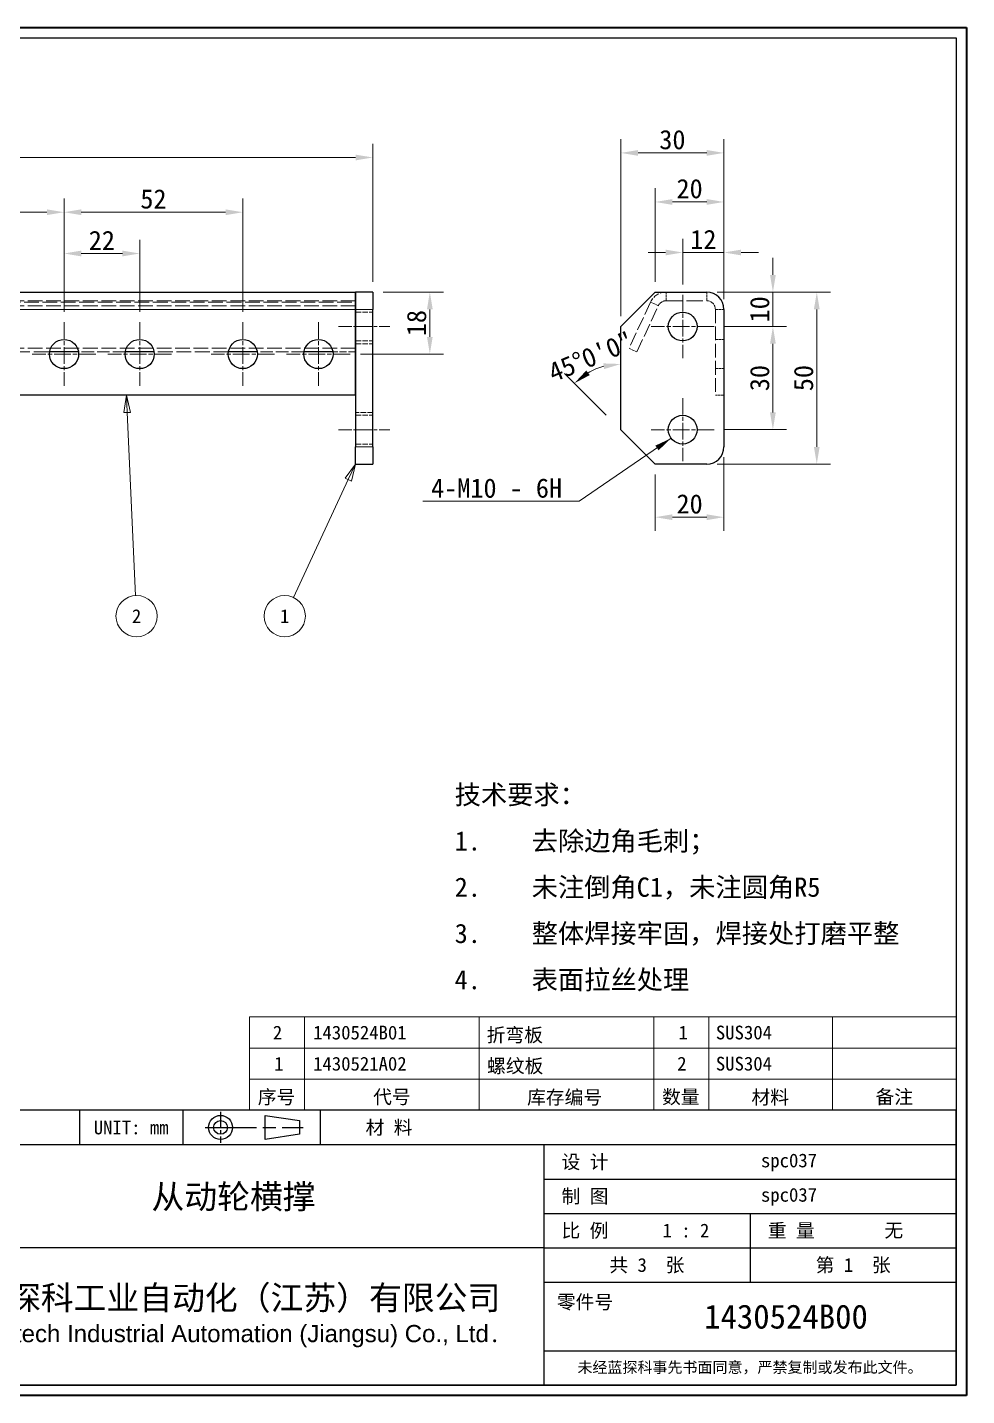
# Model space of a CAD drawing. Header units: millimetres. Extents: x 12 to 583, y 11 to 409.
# Drawn here: x 309.8 to 583, y 11 to 409 of the extents above; entities that cross this region are included whole.
import ezdxf
from ezdxf.enums import TextEntityAlignment as Align

# ---------------------------------------------------------------- set-up
doc = ezdxf.new("R2010")
doc.units = ezdxf.units.MM
doc.header["$LTSCALE"] = 2
doc.linetypes.add('CHAIN', pattern=[0.3543, 0.2362, -0.0295, 0.0591, -0.0295])
doc.linetypes.add('DASHED', pattern=[0.2067, 0.1654, -0.0413])
for name, color, linetype, lineweight in [('1', 7, 'Continuous', 18), ('可见 (ISO)', 7, 'Continuous', 25), ('可见窄的 (ISO)', 7, 'Continuous', 18), ('图框 (ISO)', 7, 'Continuous', 35), ('标题 (ISO)', 7, 'Continuous', 25)]:
    doc.layers.add(name, color=color, linetype=linetype, lineweight=lineweight)
for name, color, linetype, lineweight, true_color in [('中心标记 (ISO)', 1, 'CHAIN', 18, 0xff0000), ('中心线 (ISO)', 1, 'CHAIN', 18, 0xff0000), ('尺寸 (ISO)', 7, 'Continuous', 18, 0x008000), ('符号 (ISO)', 7, 'Continuous', 18, 0x008000), ('隐藏 (ISO)', 5, 'DASHED', 18, 0x0000ff), ('隐藏窄的 (ISO)', 5, 'DASHED', 18, 0x0000ff)]:
    doc.layers.add(name, color=color, linetype=linetype, lineweight=lineweight, true_color=true_color)
doc.styles.add('文本样式164', font='SimSun.ttf')
doc.styles.add('文本样式165', font='SimSun.ttf')
doc.styles.add('文本样式74', font='SimSun.ttf')
doc.styles.add('最新国标', font='simfang.ttf')
doc.styles.add('注释文本 (ISO)', font='simfang.ttf')
doc.dimstyles.new('默认 (GB)', dxfattribs={"dimscale": 2, "dimtxt": 2.8, "dimasz": 2.5, "dimexe": 2, "dimexo": 1.5, "dimgap": 0.5, "dimtad": 1, "dimtoh": 1, "dimdsep": 46, "dimtxsty": '最新国标', "dimcen": 0.09, "dimdle": 10, "dimclrd": 256, "dimclre": 256, "dimclrt": 256, "dimaunit": 1, "dimadec": 3, "dimazin": 2, "dimtfac": 0.535714, "dimtdec": 3, "dimtmove": 0, "dimatfit": 3, "dimfxl": 0, "dimtolj": 1, "dimlwd": -1, "dimlwe": -1, "dimarcsym": 0})
doc.dimstyles.new('默认 (GB)$7', dxfattribs={"dimscale": 2, "dimtxt": 2.8, "dimasz": 2.5, "dimexe": 2, "dimexo": 1.5, "dimgap": 0.5, "dimtad": 1, "dimtoh": 1, "dimdsep": 46, "dimtxsty": '最新国标', "dimcen": 0.09, "dimdle": 10, "dimclrd": 256, "dimclre": 256, "dimclrt": 256, "dimaunit": 1, "dimadec": 3, "dimazin": 2, "dimtfac": 0.535714, "dimtdec": 3, "dimtmove": 0, "dimatfit": 3, "dimfxl": 0, "dimtolj": 1, "dimlwd": -1, "dimlwe": -1, "dimarcsym": 0})

# ---------------------------------------------------------------- blocks, each defined once
blk = doc.blocks.new('图框 最新国标')
at = {"layer": '图框 (ISO)'}
for p, q in [((6, 204.5), (291.5, 204.5)), ((291.5, 204.5), (291.5, 5.5)), ((291.5, 5.5), (6, 5.5))]:
    blk.add_line(p, q, dxfattribs=at)
at = {"layer": '图框 (ISO)', "color": 7, "linetype": 'Continuous', "lineweight": 25}
for p, q in [((18, 203), (290, 203)), ((18, 203), (290, 203)), ((290, 203), (290, 7)), ((290, 203), (290, 7)), ((290, 7), (6, 7)), ((290, 7), (18, 7))]:
    blk.add_line(p, q, dxfattribs=at)
at = {"layer": '图框 (ISO)', "style": '文本样式74'}
blk.add_attdef('零件代号_001', (44.55, 200.25), '', height=2.5, rotation=180, dxfattribs=at)
blk = doc.blocks.new('标题栏 最新国标')
at = {"layer": '标题 (ISO)'}
for p, q in [((381.98, -183.84), (196.98, -183.84)), ((196.98, -183.84), (196.98, -223.84)), ((254.48, -183.84), (254.48, -188.84)), ((269.48, -183.84), (269.48, -188.84)), ((281.48, -188.09), (281.48, -184.59)), ((281.48, -184.59), (286.48, -185.34)), ((289.48, -183.84), (289.48, -188.84)), ((381.98, -223.84), (381.98, -183.84)), ((383.48, -183.84), (383.48, -225.34)), ((286.48, -185.34), (286.48, -187.34)), ((196.98, -188.84), (381.98, -188.84)), ((232.98, -188.84), (232.98, -223.84)), ((286.48, -187.34), (281.48, -188.09)), ((321.98, -188.84), (321.98, -223.84)), ((321.98, -193.84), (381.98, -193.84)), ((321.98, -198.84), (381.98, -198.84)), ((351.98, -198.84), (351.98, -208.84)), ((321.98, -203.84), (232.98, -203.84)), ((321.98, -203.84), (381.98, -203.84)), ((321.98, -208.84), (381.98, -208.84)), ((321.98, -218.84), (381.98, -218.84)), ((196.98, -223.84), (381.98, -223.84)), ((383.48, -225.34), (196.98, -225.34))]:
    blk.add_line(p, q, dxfattribs=at)
at = {"layer": '标题 (ISO)', "linetype": 'CHAIN', "ltscale": 5.000333}
blk.add_line((274.98, -184.09), (274.98, -188.59), dxfattribs=at)
at = {"layer": '标题 (ISO)', "linetype": 'CHAIN', "ltscale": 15.834605}
blk.add_line((272.73, -186.34), (286.98, -186.34), dxfattribs=at)
at = {"layer": '标题 (ISO)'}
for radius in [1.75, 1]:
    blk.add_circle((274.98, -186.34), radius, dxfattribs=at)
at = {"layer": '1', "style": '文本样式164'}
for s, p in [('材 料', (299.48, -186.34)), ('UNIT: mm', (261.98, -186.34)), ('设 计', (327.98, -191.34)), ('制 图', (327.98, -196.34)), ('比 例', (327.98, -201.34)), ('重 量', (357.98, -201.34)), ('共 3  张', (336.98, -206.34)), ('第 1  张', (366.98, -206.34))]:
    blk.add_text(s, height=2, dxfattribs=at).set_placement(p, align=Align.MIDDLE_CENTER)
at = {"layer": '标题 (ISO)', "style": '注释文本 (ISO)'}
for s, insert, char_height, attachment_point, line_spacing_factor in [('\\fSimSun|b0|i0;{\\H1.3000;      未注公差角度及线性公差使用m\\P}\\fSimSun|b0|i0;{\\H1.3000;（GB/T1804-2000），未注形位公差使\\P}\\fSimSun|b0|i0;{\\H1.3000;用K级（GB/T 1184-1996）。\\P}\\fSimSun|b0|i0;{\\H1.3000;—————————————————\\P}\\fSimSun|b0|i0;{\\H1.3000;             6以下    ±0.05 mm\\P}\\fSimSun|b0|i0;{\\H1.3000;     6 ～   30以下    ±0.10 mm\\P}\\fSimSun|b0|i0;{\\H1.3000;    30 ～  120以下    ±0.15 mm\\P}\\fSimSun|b0|i0;{\\H1.3000;   120 ～  400以下    ±0.20 mm\\P}\\fSimSun|b0|i0;{\\H1.3000;   400 ～ 1000以下    ±0.30 mm\\P}\\fSimSun|b0|i0;{\\H1.3000;  1000 ～ 2000以下    ±0.50 mm\\P}\\fSimSun|b0|i0;{\\H1.3000;          2000以上    ±0.80 mm\\P}\\fSimSun|b0|i0;{\\H1.3000;\\P}\\fSimSun|b0|i0;{\\H1.3000;           300以下    ±30′\\P}\\fSimSun|b0|i0;{\\H1.3000;   300 ～ 1000以下    ±15′\\P}\\fSimSun|b0|i0;{\\H1.3000;          1000以上    ±5′}', (198.48, -206.63), 1.3, 4, 1.023913), ('{\\fMicrosoft YaHei|b0|i0|c134|p34;\\H1.75x;蓝探科工业自动化（江苏）有限公司\\P\\fArial|b0|i0|c0|p34;\\H0.71429x;Lantech Industrial Automation (Jiangsu) Co., Ltd\\fFangSong|b0|i0|c134|p49;.\\H1.15195x; }', (277.48, -213.84), 2, 5, 0.978695)]:
    blk.add_mtext(s, dxfattribs=dict(at, insert=insert, char_height=char_height, attachment_point=attachment_point, line_spacing_factor=line_spacing_factor))
at = {"layer": '标题 (ISO)', "attachment_point": 5, "style": '注释文本 (ISO)'}
for s, insert, char_height in [('\\fFangSong|b0|i0;零件号', (327.98, -211.84), 2), ('\\fSimSun|b0|i0;{\\H1.6000;未经蓝探科事先书面同意，严禁复制或发布此文件。}', (351.98, -221.34), 1.6)]:
    blk.add_mtext(s, dxfattribs=dict(at, insert=insert, char_height=char_height))
at = {"layer": '标题 (ISO)', "style": '注释文本 (ISO)'}
blk.add_attdef('材料', text='', height=2, dxfattribs=at).set_placement((324.48, -186.34), align=Align.MIDDLE_CENTER)
at = {"layer": '标题 (ISO)'}
for tag, p, height, style in [('设计人_001', (353.57, -192.14), 2, '注释文本 (ISO)'), ('库存编号_001', (264.94, -198.15), 3.5, '文本样式165'), ('设计人_001', (353.57, -197.14), 2, '注释文本 (ISO)'), ('视图比例_001', (339.26, -202.33), 2, '注释文本 (ISO)'), ('质量\\P3;_001', (371.53, -202.3), 2, '注释文本 (ISO)'), ('零件代号_001', (345.31, -215.59), 3.5, '文本样式165')]:
    blk.add_attdef(tag, p, '', height=height, dxfattribs=dict(at, style=style))
blk = doc.blocks.new('*D6')
at = {"layer": 'Defpoints', "color": 0, "transparency": 16777216}
for p in [(410.28, 371.15), (100.28, 331.98), (410.28, 331.98)]:
    blk.add_point(p, dxfattribs=at)
at = {"layer": '尺寸 (ISO)', "color": 116, "true_color": 0x00803f, "transparency": 16777216}
for p, q in [((100.28, 334.98), (100.28, 375.15)), ((410.28, 334.98), (410.28, 375.15)), ((105.28, 371.15), (405.28, 371.15))]:
    blk.add_line(p, q, dxfattribs=at)
for points in [[(105.28, 371.98), (105.28, 370.31), (100.28, 371.15)], [(405.28, 371.98), (405.28, 370.31), (410.28, 371.15)]]:
    blk.add_solid(points, dxfattribs=at)
at = {"layer": '尺寸 (ISO)', "transparency": 16777216, "insert": (255.28, 374.98), "char_height": 5.6, "attachment_point": 5, "style": '最新国标'}
blk.add_mtext('\\A1;310', dxfattribs=at)
blk = doc.blocks.new('*D8')
at = {"layer": 'Defpoints', "color": 0, "transparency": 16777216}
for p in [(507.42, 331.98), (509.61, 321.98), (526.65, 321.98)]:
    blk.add_point(p, dxfattribs=at)
at = {"layer": '尺寸 (ISO)', "color": 116, "true_color": 0x00803f, "transparency": 16777216}
for p, q in [((526.65, 336.98), (526.65, 341.98)), ((510.42, 331.98), (530.65, 331.98)), ((526.65, 331.98), (526.65, 321.98)), ((512.61, 321.98), (530.65, 321.98)), ((526.65, 316.98), (526.65, 311.98))]:
    blk.add_line(p, q, dxfattribs=at)
for points in [[(525.82, 336.98), (527.49, 336.98), (526.65, 331.98)], [(525.82, 316.98), (527.49, 316.98), (526.65, 321.98)]]:
    blk.add_solid(points, dxfattribs=at)
at = {"layer": '尺寸 (ISO)', "transparency": 16777216, "insert": (522.82, 326.98), "char_height": 5.6, "attachment_point": 5, "rotation": 90, "style": '最新国标'}
blk.add_mtext('\\A1;10', dxfattribs=at)
blk = doc.blocks.new('*D9')
at = {"layer": 'Defpoints', "color": 0, "transparency": 16777216}
for p in [(509.61, 321.98), (526.65, 321.98), (509.61, 291.98)]:
    blk.add_point(p, dxfattribs=at)
at = {"layer": '尺寸 (ISO)', "color": 116, "true_color": 0x00803f, "transparency": 16777216}
for p, q in [((512.61, 321.98), (530.65, 321.98)), ((526.65, 296.98), (526.65, 316.98)), ((512.61, 291.98), (530.65, 291.98))]:
    blk.add_line(p, q, dxfattribs=at)
for points in [[(525.82, 316.98), (527.49, 316.98), (526.65, 321.98)], [(525.82, 296.98), (527.49, 296.98), (526.65, 291.98)]]:
    blk.add_solid(points, dxfattribs=at)
at = {"layer": '尺寸 (ISO)', "transparency": 16777216, "insert": (522.82, 306.98), "char_height": 5.6, "attachment_point": 5, "rotation": 90, "style": '最新国标'}
blk.add_mtext('\\A1;30', dxfattribs=at)
blk = doc.blocks.new('*D10')
at = {"layer": 'Defpoints', "color": 0, "transparency": 16777216}
for p in [(507.42, 331.98), (539.42, 331.98), (507.42, 281.98)]:
    blk.add_point(p, dxfattribs=at)
at = {"layer": '尺寸 (ISO)', "color": 116, "true_color": 0x00803f, "transparency": 16777216}
for p, q in [((510.42, 331.98), (543.42, 331.98)), ((539.42, 286.98), (539.42, 326.98)), ((510.42, 281.98), (543.42, 281.98))]:
    blk.add_line(p, q, dxfattribs=at)
for points in [[(538.58, 326.98), (540.25, 326.98), (539.42, 331.98)], [(538.58, 286.98), (540.25, 286.98), (539.42, 281.98)]]:
    blk.add_solid(points, dxfattribs=at)
at = {"layer": '尺寸 (ISO)', "transparency": 16777216, "insert": (535.59, 306.98), "char_height": 5.6, "attachment_point": 5, "rotation": 90, "style": '最新国标'}
blk.add_mtext('\\A1;50', dxfattribs=at)
blk = doc.blocks.new('*D11')
at = {"layer": 'Defpoints', "color": 0, "transparency": 16777216}
for p in [(512.42, 343.51), (500.42, 331.17), (512.42, 326.98)]:
    blk.add_point(p, dxfattribs=at)
at = {"layer": '尺寸 (ISO)', "color": 116, "true_color": 0x00803f, "transparency": 16777216}
for p, q in [((500.42, 334.17), (500.42, 347.51)), ((512.42, 329.98), (512.42, 347.51)), ((495.42, 343.51), (490.42, 343.51)), ((500.42, 343.51), (505.42, 343.51)), ((505.42, 343.51), (507.42, 343.51)), ((512.42, 343.51), (507.42, 343.51)), ((517.42, 343.51), (522.42, 343.51))]:
    blk.add_line(p, q, dxfattribs=at)
for points in [[(495.42, 344.34), (495.42, 342.68), (500.42, 343.51)], [(517.42, 344.34), (517.42, 342.68), (512.42, 343.51)]]:
    blk.add_solid(points, dxfattribs=at)
at = {"layer": '尺寸 (ISO)', "transparency": 16777216, "insert": (506.42, 347.31), "char_height": 5.6, "attachment_point": 5, "style": '最新国标'}
blk.add_mtext('\\A1;12', dxfattribs=at)
blk = doc.blocks.new('*D12')
at = {"layer": 'Defpoints', "color": 0, "transparency": 16777216}
for p in [(512.42, 372.48), (512.42, 326.98), (482.42, 321.98)]:
    blk.add_point(p, dxfattribs=at)
at = {"layer": '尺寸 (ISO)', "color": 116, "true_color": 0x00803f, "transparency": 16777216}
for p, q in [((482.42, 324.98), (482.42, 376.48)), ((512.42, 329.98), (512.42, 376.48)), ((487.42, 372.48), (507.42, 372.48))]:
    blk.add_line(p, q, dxfattribs=at)
for points in [[(487.42, 373.32), (487.42, 371.65), (482.42, 372.48)], [(507.42, 373.32), (507.42, 371.65), (512.42, 372.48)]]:
    blk.add_solid(points, dxfattribs=at)
at = {"layer": '尺寸 (ISO)', "transparency": 16777216, "insert": (497.42, 376.31), "char_height": 5.6, "attachment_point": 5, "style": '最新国标'}
blk.add_mtext('\\A1;30', dxfattribs=at)
blk = doc.blocks.new('*D13')
at = {"layer": 'Defpoints', "color": 0, "transparency": 16777216}
for p in [(477.47, 310.43), (482.42, 294.98), (480.3, 294.1), (482.42, 291.98)]:
    blk.add_point(p, dxfattribs=at)
at = {"layer": '尺寸 (ISO)', "color": 116, "true_color": 0x00803f, "transparency": 16777216}
blk.add_line((478.17, 296.22), (466.08, 308.31), dxfattribs=at)
blk.add_arc((482.42, 291.98), 19.1, 105.0432, 119.9568, dxfattribs=at)
for points in [[(477.35, 311.25), (477.57, 309.6), (482.42, 311.08)], [(473.39, 307.86), (472.37, 309.19), (468.91, 305.48)]]:
    blk.add_solid(points, dxfattribs=at)
at = {"layer": '尺寸 (ISO)', "transparency": 16777216, "insert": (473.64, 313.16), "char_height": 5.6, "attachment_point": 5, "rotation": 22.5, "style": '最新国标'}
blk.add_mtext('\\A1;45°0\'0"', dxfattribs=at)
blk = doc.blocks.new('*D14')
at = {"layer": 'Defpoints', "color": 0, "transparency": 16777216}
for p in [(512.42, 286.98), (492.42, 281.98), (512.42, 266.52)]:
    blk.add_point(p, dxfattribs=at)
at = {"layer": '尺寸 (ISO)', "color": 116, "true_color": 0x00803f, "transparency": 16777216}
for p, q in [((512.42, 283.98), (512.42, 262.52)), ((492.42, 278.98), (492.42, 262.52)), ((497.42, 266.52), (507.42, 266.52))]:
    blk.add_line(p, q, dxfattribs=at)
for points in [[(497.42, 267.35), (497.42, 265.68), (492.42, 266.52)], [(507.42, 267.35), (507.42, 265.68), (512.42, 266.52)]]:
    blk.add_solid(points, dxfattribs=at)
at = {"layer": '尺寸 (ISO)', "transparency": 16777216, "insert": (502.42, 270.35), "char_height": 5.6, "attachment_point": 5, "style": '最新国标'}
blk.add_mtext('\\A1;20', dxfattribs=at)
blk = doc.blocks.new('*D15')
at = {"layer": 'Defpoints', "color": 0, "transparency": 16777216}
for p in [(512.42, 358.21), (492.42, 331.98), (512.42, 326.98)]:
    blk.add_point(p, dxfattribs=at)
at = {"layer": '尺寸 (ISO)', "color": 116, "true_color": 0x00803f, "transparency": 16777216}
for p, q in [((492.42, 334.98), (492.42, 362.21)), ((512.42, 329.98), (512.42, 362.21)), ((497.42, 358.21), (507.42, 358.21))]:
    blk.add_line(p, q, dxfattribs=at)
for points in [[(497.42, 359.05), (497.42, 357.38), (492.42, 358.21)], [(507.42, 359.05), (507.42, 357.38), (512.42, 358.21)]]:
    blk.add_solid(points, dxfattribs=at)
at = {"layer": '尺寸 (ISO)', "transparency": 16777216, "insert": (502.42, 362.05), "char_height": 5.6, "attachment_point": 5, "style": '最新国标'}
blk.add_mtext('\\A1;20', dxfattribs=at)
blk = doc.blocks.new('明细栏')
at = {"layer": '符号 (ISO)'}
for p, q in [((290, 60.58), (187.2, 60.58)), ((187.2, 60.58), (187.2, 51.53)), ((195.2, 60.58), (195.2, 51.53)), ((220.6, 60.58), (220.6, 51.53)), ((246, 60.58), (246, 51.53)), ((254, 60.58), (254, 51.53)), ((272, 60.58), (272, 51.53)), ((290, 60.58), (290, 51.53)), ((290, 56.05), (187.2, 56.05)), ((290, 51.53), (187.2, 51.53)), ((187.2, 47), (187.2, 51.53)), ((195.2, 47), (195.2, 51.53)), ((220.6, 47), (220.6, 51.53)), ((246, 47), (246, 51.53)), ((254, 47), (254, 51.53)), ((272, 47), (272, 51.53)), ((290, 47), (290, 51.53)), ((290, 47), (187.2, 47))]:
    blk.add_line(p, q, dxfattribs=at)
at = {"layer": '符号 (ISO)', "char_height": 2, "attachment_point": 7, "style": '注释文本 (ISO)'}
for s, insert in [('2', (190.61, 57.3)), ('1430524B01', (196.46, 57.27)), ('折弯板', (221.7, 56.73)), ('1', (249.61, 57.3)), ('SUS304', (255.03, 57.28)), ('1', (190.81, 52.77)), ('1430521A02', (196.46, 52.74)), ('螺纹板', (221.76, 52.23)), ('2', (249.41, 52.78)), ('SUS304', (255.03, 52.75)), ('序号', (188.42, 47.71)), ('代号', (205.19, 47.73)), ('库存编号', (227.58, 47.66)), ('数量', (247.21, 47.72)), ('材料', (260.21, 47.68)), ('备注', (278.25, 47.74))]:
    blk.add_mtext(s, dxfattribs=dict(at, insert=insert))
blk = doc.blocks.new('*D18')
at = {"layer": 'Defpoints', "color": 0, "transparency": 16777216}
for p in [(320.48, 355.23), (266.28, 323.23), (320.48, 323.23)]:
    blk.add_point(p, dxfattribs=at)
at = {"layer": '尺寸 (ISO)', "color": 116, "true_color": 0x00803f, "transparency": 16777216}
for p, q in [((266.28, 326.23), (266.28, 359.23)), ((320.48, 326.23), (320.48, 359.23)), ((271.28, 355.23), (315.48, 355.23))]:
    blk.add_line(p, q, dxfattribs=at)
for points in [[(271.28, 356.06), (271.28, 354.39), (266.28, 355.23)], [(315.48, 356.06), (315.48, 354.39), (320.48, 355.23)]]:
    blk.add_solid(points, dxfattribs=at)
at = {"layer": '尺寸 (ISO)', "transparency": 16777216, "insert": (293.38, 359.08), "char_height": 5.6, "attachment_point": 5, "style": '最新国标'}
blk.add_mtext('\\A1;54.2', dxfattribs=at)
blk = doc.blocks.new('*D19')
at = {"layer": 'Defpoints', "color": 0, "transparency": 16777216}
for p in [(372.48, 355.23), (320.48, 323.23), (372.48, 323.23)]:
    blk.add_point(p, dxfattribs=at)
at = {"layer": '尺寸 (ISO)', "color": 116, "true_color": 0x00803f, "transparency": 16777216}
for p, q in [((320.48, 326.23), (320.48, 359.23)), ((372.48, 326.23), (372.48, 359.23)), ((325.48, 355.23), (367.48, 355.23))]:
    blk.add_line(p, q, dxfattribs=at)
for points in [[(325.48, 356.06), (325.48, 354.39), (320.48, 355.23)], [(367.48, 356.06), (367.48, 354.39), (372.48, 355.23)]]:
    blk.add_solid(points, dxfattribs=at)
at = {"layer": '尺寸 (ISO)', "transparency": 16777216, "insert": (346.48, 359.06), "char_height": 5.6, "attachment_point": 5, "style": '最新国标'}
blk.add_mtext('\\A1;52', dxfattribs=at)
blk = doc.blocks.new('*D22')
at = {"layer": 'Defpoints', "color": 0, "transparency": 16777216}
for p in [(342.48, 343.23), (320.48, 323.23), (342.48, 323.23)]:
    blk.add_point(p, dxfattribs=at)
at = {"layer": '尺寸 (ISO)', "color": 116, "true_color": 0x00803f, "transparency": 16777216}
for p, q in [((320.48, 326.23), (320.48, 347.23)), ((342.48, 326.23), (342.48, 347.23)), ((325.48, 343.23), (337.48, 343.23))]:
    blk.add_line(p, q, dxfattribs=at)
for points in [[(325.48, 344.06), (325.48, 342.39), (320.48, 343.23)], [(337.48, 344.06), (337.48, 342.39), (342.48, 343.23)]]:
    blk.add_solid(points, dxfattribs=at)
at = {"layer": '尺寸 (ISO)', "transparency": 16777216, "insert": (331.48, 347.03), "char_height": 5.6, "attachment_point": 5, "style": '最新国标'}
blk.add_mtext('\\A1;22', dxfattribs=at)
blk = doc.blocks.new('*D28')
at = {"layer": 'Defpoints', "color": 0, "transparency": 16777216}
for p in [(410.28, 331.98), (426.87, 331.98), (403.73, 313.98)]:
    blk.add_point(p, dxfattribs=at)
at = {"layer": '尺寸 (ISO)', "color": 116, "true_color": 0x00803f, "transparency": 16777216}
for p, q in [((413.28, 331.98), (430.87, 331.98)), ((426.87, 318.98), (426.87, 326.98)), ((406.73, 313.98), (430.87, 313.98))]:
    blk.add_line(p, q, dxfattribs=at)
for points in [[(426.04, 326.98), (427.71, 326.98), (426.87, 331.98)], [(426.04, 318.98), (427.71, 318.98), (426.87, 313.98)]]:
    blk.add_solid(points, dxfattribs=at)
at = {"layer": '尺寸 (ISO)', "transparency": 16777216, "insert": (423.04, 322.98), "char_height": 5.6, "attachment_point": 5, "rotation": 90, "style": '最新国标'}
blk.add_mtext('\\A1;18', dxfattribs=at)
blk = doc.blocks.new('引出序号1')
at = {"layer": '符号 (ISO)'}
for p, q in [((169.3, 150.99), (168.92, 148.47)), ((169.42, 148.49), (169.3, 150.99)), ((169.92, 148.51), (169.3, 150.99)), ((168.92, 148.47), (169.92, 148.51)), ((169.42, 148.49), (170.65, 121.86))]:
    blk.add_line(p, q, dxfattribs=at)
at = {"layer": '符号 (ISO)', "flags": 128}
blk.add_lwpolyline([(169.92, 148.51), (169.3, 150.99), (168.92, 148.47), (169.92, 148.51)], dxfattribs=at)
at = {"layer": '符号 (ISO)'}
blk.add_circle((170.79, 118.87), 3, dxfattribs=at)
blk.add_solid([(169.92, 148.51), (169.3, 150.99), (168.92, 148.47), (169.92, 148.51)], dxfattribs=at)
at = {"layer": '符号 (ISO)', "insert": (170.79, 118.87), "char_height": 2, "attachment_point": 5, "style": '注释文本 (ISO)'}
blk.add_mtext('2', dxfattribs=at)
blk = doc.blocks.new('引出序号2')
at = {"layer": '符号 (ISO)'}
for p, q in [((202.64, 140.99), (201.13, 138.93)), ((201.58, 138.72), (202.64, 140.99)), ((202.04, 138.51), (202.64, 140.99)), ((201.58, 138.72), (193.59, 121.58)), ((201.13, 138.93), (202.04, 138.51))]:
    blk.add_line(p, q, dxfattribs=at)
at = {"layer": '符号 (ISO)', "flags": 128}
blk.add_lwpolyline([(202.04, 138.51), (202.64, 140.99), (201.13, 138.93), (202.04, 138.51)], dxfattribs=at)
at = {"layer": '符号 (ISO)'}
blk.add_circle((192.33, 118.87), 3, dxfattribs=at)
blk.add_solid([(202.04, 138.51), (202.64, 140.99), (201.13, 138.93), (202.04, 138.51)], dxfattribs=at)
at = {"layer": '符号 (ISO)', "insert": (192.33, 118.87), "char_height": 2, "attachment_point": 5, "style": '注释文本 (ISO)'}
blk.add_mtext('1', dxfattribs=at)

msp = doc.modelspace()

# ---------------------------------------------------------------- linework, layer by layer
at = {"layer": '中心标记 (ISO)', "ltscale": 10.209674}
for p, q in [((500.417, 331.166), (500.417, 312.79)), ((509.605, 321.978), (491.229, 321.978)), ((500.417, 301.166), (500.417, 282.79)), ((509.605, 291.978), (491.229, 291.978))]:
    msp.add_line(p, q, dxfattribs=at)
at = {"layer": '中心标记 (ISO)', "ltscale": 10.278568}
for p, q in [((320.478, 323.228), (320.478, 304.728)), ((342.478, 323.228), (342.478, 304.728)), ((372.478, 323.228), (372.478, 304.728)), ((394.478, 323.228), (394.478, 304.728)), ((329.728, 313.978), (311.228, 313.978)), ((351.728, 313.978), (333.228, 313.978)), ((381.728, 313.978), (363.228, 313.978)), ((403.728, 313.978), (385.228, 313.978))]:
    msp.add_line(p, q, dxfattribs=at)
at = {"layer": '中心线 (ISO)', "ltscale": 8.333956}
for p, q in [((400.278, 321.978), (415.278, 321.978)), ((400.278, 291.978), (415.278, 291.978))]:
    msp.add_line(p, q, dxfattribs=at)
at = {"layer": '可见 (ISO)'}
for p, q in [((105.278, 331.978), (405.278, 331.978)), ((405.278, 326.978), (405.278, 331.978)), ((410.278, 331.978), (405.278, 331.978)), ((405.278, 331.978), (405.278, 326.978)), ((410.278, 331.978), (410.278, 326.978)), ((482.417, 321.978), (492.417, 331.978)), ((492.417, 331.978), (507.417, 331.978)), ((405.278, 326.978), (405.278, 286.978)), ((405.278, 301.978), (405.278, 326.978)), ((410.278, 286.978), (410.278, 326.978)), ((512.417, 326.978), (512.417, 286.978)), ((482.417, 291.978), (482.417, 321.978)), ((324.681, 314.608), (316.275, 314.608)), ((346.681, 314.608), (338.275, 314.608)), ((376.681, 314.608), (368.275, 314.608)), ((398.681, 314.608), (390.275, 314.608)), ((405.278, 301.978), (105.278, 301.978)), ((492.417, 281.978), (482.417, 291.978)), ((405.278, 281.978), (405.278, 286.978)), ((410.278, 286.978), (410.278, 281.978)), ((405.278, 281.978), (410.278, 281.978)), ((507.417, 281.978), (492.417, 281.978))]:
    msp.add_line(p, q, dxfattribs=at)
for centre, radius in [((500.417, 321.978), 4.188), ((320.478, 313.978), 4.25), ((342.478, 313.978), 4.25), ((372.478, 313.978), 4.25), ((394.478, 313.978), 4.25), ((500.417, 291.978), 4.188)]:
    msp.add_circle(centre, radius, dxfattribs=at)
for centre, start, end in [((507.417, 326.978), 0, 90), ((507.417, 286.978), 270, 0)]:
    msp.add_arc(centre, 5, start, end, dxfattribs=at)
at = {"layer": '可见窄的 (ISO)'}
for p, q in [((105.278, 326.978), (405.278, 326.978)), ((405.278, 326.978), (410.278, 326.978)), ((410.278, 286.978), (405.278, 286.978))]:
    msp.add_line(p, q, dxfattribs=at)
at = {"layer": '隐藏 (ISO)', "ltscale": 12.958739}
for p, q in [((405.278, 329.478), (105.278, 329.478)), ((405.278, 315.664), (105.278, 315.664))]:
    msp.add_line(p, q, dxfattribs=at)
at = {"layer": '隐藏 (ISO)', "ltscale": 11.945371}
for p, q in [((491.071, 329.091), (484.81, 315.664)), ((487.076, 314.608), (493.337, 328.034))]:
    msp.add_line(p, q, dxfattribs=at)
at = {"layer": '隐藏 (ISO)', "ltscale": 14.289609}
msp.add_line((495.602, 329.478), (507.417, 329.478), dxfattribs=at)
at = {"layer": '隐藏 (ISO)', "ltscale": 12.094824}
msp.add_line((509.917, 326.978), (509.917, 301.978), dxfattribs=at)
at = {"layer": '隐藏 (ISO)', "ltscale": 4.761642}
for p, q in [((405.278, 326.166), (410.278, 326.166)), ((410.278, 321.978), (405.278, 321.978)), ((405.278, 317.79), (410.278, 317.79)), ((405.278, 316.978), (410.278, 316.978)), ((410.278, 296.978), (405.278, 296.978)), ((405.278, 296.166), (410.278, 296.166)), ((405.278, 291.978), (410.278, 291.978)), ((405.278, 287.79), (410.278, 287.79))]:
    msp.add_line(p, q, dxfattribs=at)
at = {"layer": '隐藏 (ISO)', "ltscale": 13.846723}
msp.add_line((316.275, 314.608), (270.481, 314.608), dxfattribs=at)
at = {"layer": '隐藏 (ISO)', "ltscale": 10.96104}
for p, q in [((338.275, 314.608), (324.681, 314.608)), ((390.275, 314.608), (376.681, 314.608))]:
    msp.add_line(p, q, dxfattribs=at)
at = {"layer": '隐藏 (ISO)', "ltscale": 13.058709}
msp.add_line((368.275, 314.608), (346.681, 314.608), dxfattribs=at)
at = {"layer": '隐藏 (ISO)', "ltscale": 6.282485}
msp.add_line((405.278, 314.608), (398.681, 314.608), dxfattribs=at)
at = {"layer": '隐藏 (ISO)', "ltscale": 2.380771}
for p, q in [((484.81, 315.664), (487.076, 314.608)), ((509.917, 318.228), (512.417, 318.228)), ((509.917, 309.728), (512.417, 309.728)), ((512.417, 301.978), (509.917, 301.978))]:
    msp.add_line(p, q, dxfattribs=at)
at = {"layer": '隐藏 (ISO)', "ltscale": 5.401925}
msp.add_arc((495.602, 326.978), 5, 90, 155, dxfattribs=at)
at = {"layer": '隐藏 (ISO)', "ltscale": 2.700912}
msp.add_arc((495.602, 326.978), 2.5, 90, 155, dxfattribs=at)
at = {"layer": '隐藏 (ISO)', "ltscale": 3.739763}
msp.add_arc((507.417, 326.978), 2.5, 0, 90, dxfattribs=at)
at = {"layer": '隐藏窄的 (ISO)', "ltscale": 2.380771}
for p, q in [((495.602, 329.478), (495.602, 331.978)), ((507.417, 329.478), (507.417, 331.978)), ((493.337, 328.034), (491.071, 329.091)), ((509.917, 326.978), (512.417, 326.978))]:
    msp.add_line(p, q, dxfattribs=at)
at = {"layer": '隐藏窄的 (ISO)', "ltscale": 12.958739}
for p, q in [((105.278, 329.091), (405.278, 329.091)), ((405.278, 328.034), (105.278, 328.034))]:
    msp.add_line(p, q, dxfattribs=at)

# ---------------------------------------------------------------- block references
at = {"xscale": 2, "yscale": 2, "zscale": 2}
msp.add_blockref('图框 最新国标', (0, 0), dxfattribs=at)
ref = msp.add_blockref('标题栏 最新国标', (-183.965, 461.689), dxfattribs=dict(xscale=2, yscale=2, zscale=2))
ref.add_attrib('零件代号_001', '1430524B00', (506.659, 30.5), dxfattribs={"layer": '标题 (ISO)', "height": 7, "style": '文本样式165'})
ref.add_attrib('库存编号_001', '从动轮横撑', (345.913, 65.383), dxfattribs={"layer": '标题 (ISO)', "height": 7, "style": '文本样式165'})
ref.add_attrib('质量\\P3;_001', '无', (559.086, 57.08), dxfattribs={"layer": '标题 (ISO)', "height": 4, "style": '注释文本 (ISO)'})
ref.add_attrib('视图比例_001', '1 : 2', (494.56, 57.034), dxfattribs={"layer": '标题 (ISO)', "height": 4, "style": '注释文本 (ISO)'})
ref.add_attrib('设计人_001', 'spc037', (523.177, 77.411), dxfattribs={"layer": '标题 (ISO)', "height": 4, "style": '注释文本 (ISO)'})
ref.add_attrib('设计人_001', 'spc037', (523.177, 67.411), dxfattribs={"layer": '标题 (ISO)', "height": 4, "style": '注释文本 (ISO)'})
at = {"layer": '符号 (ISO)', "xscale": 2, "yscale": 2, "zscale": 2}
for name in ['引出序号1', '引出序号2', '明细栏']:
    msp.add_blockref(name, (0, 0), dxfattribs=at)

# ---------------------------------------------------------------- texts
at = {"layer": '符号 (ISO)', "char_height": 5.6}
for s, insert, width, attachment_point, line_spacing_factor, style in [('4-M10 - 6H', (465.328, 272.097), 42.33731, 9, 0.49, '最新国标'), ('\\fSimSun|b0|i0;{\\H5.6000;技术要求：\\P}\\fSimSun|b0|i0;{\\H5.6000;1.^I}\\fSimSun|b0|i0;{\\H5.6000;去除边角毛刺；\\P}\\fSimSun|b0|i0;{\\H5.6000;2.^I}\\fSimSun|b0|i0;{\\H5.6000;未注倒角C1，未注圆角R5\\P}\\fSimSun|b0|i0;{\\H5.6000;3.^I}\\fSimSun|b0|i0;{\\H5.6000;整体焊接牢固，焊接处打磨平整\\P}\\fSimSun|b0|i0;{\\H5.6000;4.^I}\\fSimSun|b0|i0;{\\H5.6000;表面拉丝处理}', (434.096, 158.598), 134.17076, 4, 1.441304, '注释文本 (ISO)')]:
    msp.add_mtext(s, dxfattribs=dict(at, insert=insert, width=width, attachment_point=attachment_point, line_spacing_factor=line_spacing_factor, style=style))

# ---------------------------------------------------------------- dimensions: what is measured, and where the dimension line sits
at = {"layer": '尺寸 (ISO)', "color": 116, "true_color": 0x00803f}
for base, p1, p2, angle, override, picture, middle in [((410.278, 371.145), (100.278, 331.978), (410.278, 331.978), 180, {"dimgap": 0.5, "dimtoh": 0, "dimdec": 2, "dimtol": 0, "dimlim": 0, "dimtp": 0, "dimtm": 0, "dimtdec": 3, "dimtofl": 0, "dimatfit": 1}, '*D6', (255.278, 371.145)), ((320.478, 355.228), (266.278, 323.228), (320.478, 323.228), 180, {"dimgap": 0.5, "dimtoh": 0, "dimdec": 2, "dimtol": 0, "dimlim": 0, "dimtp": 0, "dimtm": 0, "dimtdec": 3, "dimtofl": 0, "dimatfit": 1}, '*D18', (293.378, 355.228)), ((372.478, 355.228), (320.478, 323.228), (372.478, 323.228), 180, {"dimgap": 0.5, "dimtoh": 0, "dimdec": 2, "dimtol": 0, "dimlim": 0, "dimtp": 0, "dimtm": 0, "dimtdec": 3, "dimtofl": 0, "dimatfit": 1}, '*D19', (346.478, 355.228)), ((512.417, 358.214), (492.417, 331.978), (512.417, 326.978), 180, {"dimgap": 0.5, "dimtoh": 0, "dimdec": 2, "dimtol": 0, "dimlim": 0, "dimtp": 0, "dimtm": 0, "dimtdec": 3, "dimtofl": 0, "dimatfit": 1}, '*D15', (502.417, 358.214)), ((342.478, 343.228), (320.478, 323.228), (342.478, 323.228), 180, {"dimgap": 0.5, "dimtoh": 0, "dimdec": 2, "dimtol": 0, "dimlim": 0, "dimtp": 0, "dimtm": 0, "dimtdec": 3, "dimtofl": 0, "dimatfit": 1}, '*D22', (331.478, 343.228)), ((512.417, 343.51), (500.417, 331.166), (512.417, 326.978), 180, {"dimgap": 0.5, "dimtoh": 0, "dimdec": 2, "dimtol": 0, "dimlim": 0, "dimtp": 0, "dimtm": 0, "dimtdec": 3, "dimtofl": 0}, '*D11', (506.417, 343.51)), ((526.654, 321.978), (507.417, 331.978), (509.605, 321.978), 270, {"dimgap": 0.5, "dimtoh": 0, "dimdec": 2, "dimtol": 0, "dimlim": 0, "dimtp": 0, "dimtm": 0, "dimtdec": 3, "dimtofl": 1, "dimatfit": 1}, '*D8', (526.654, 326.978)), ((426.874, 331.978), (403.728, 313.978), (410.278, 331.978), 90, {"dimgap": 0.5, "dimtoh": 0, "dimdec": 2, "dimtol": 0, "dimlim": 0, "dimtp": 0, "dimtm": 0, "dimtdec": 3, "dimtofl": 0, "dimatfit": 1}, '*D28', (426.874, 322.978)), ((539.417, 331.978), (507.417, 281.978), (507.417, 331.978), 90, {"dimgap": 0.5, "dimtoh": 0, "dimdec": 2, "dimtol": 0, "dimlim": 0, "dimtp": 0, "dimtm": 0, "dimtdec": 3, "dimtofl": 0, "dimatfit": 1}, '*D10', (539.417, 306.978)), ((526.654, 321.978), (509.605, 291.978), (509.605, 321.978), 90, {"dimgap": 0.5, "dimtoh": 0, "dimdec": 2, "dimtol": 0, "dimlim": 0, "dimtp": 0, "dimtm": 0, "dimtdec": 3, "dimtofl": 0, "dimatfit": 1}, '*D9', (526.654, 306.978)), ((512.417, 266.515), (492.417, 281.978), (512.417, 286.978), 180, {"dimgap": 0.5, "dimtoh": 0, "dimdec": 2, "dimtol": 0, "dimlim": 0, "dimtp": 0, "dimtm": 0, "dimtdec": 3, "dimtofl": 0, "dimatfit": 1}, '*D14', (502.417, 266.515))]:
    dim = msp.add_linear_dim(base=base, p1=p1, p2=p2, angle=angle, dimstyle='默认 (GB)', override=override, dxfattribs=at)
    dim.commit()
    dim.dimension.update_dxf_attribs({"geometry": picture, "text_midpoint": middle, "dimtype": 160})
dim = msp.add_linear_dim(base=(512.417, 372.482), p1=(482.417, 321.978), p2=(512.417, 326.978), dimstyle='默认 (GB)', override={"dimgap": 0.5, "dimtoh": 0, "dimdec": 2, "dimtol": 0, "dimlim": 0, "dimtp": 0, "dimtm": 0, "dimtdec": 3, "dimtofl": 0, "dimatfit": 1}, dxfattribs=at)
dim.commit()
dim.dimension.update_dxf_attribs({"geometry": '*D12', "text_midpoint": (497.417, 372.482), "dimtype": 160})
dim = msp.add_angular_dim_3p(base=(477.474, 310.426), center=(482.417, 291.978), p1=(482.417, 294.978), p2=(480.296, 294.099), dimstyle='默认 (GB)', override={"dimgap": 0.5, "dimtoh": 0, "dimse1": 1, "dimtol": 0, "dimlim": 0, "dimtp": 0, "dimtm": 0, "dimtdec": 2}, dxfattribs=at)
dim.commit()
dim.dimension.update_dxf_attribs({"geometry": '*D13', "text_midpoint": (475.108, 309.623), "dimtype": 165})

# ---------------------------------------------------------------- leaders
at = {"layer": '符号 (ISO)', "annotation_type": 0, "has_hookline": 1, "hookline_direction": 1, "text_width": 40.512}
msp.add_leader([(497.056, 289.479), (470.328, 271.164), (465.328, 271.164)], dimstyle='默认 (GB)$7', override={"dimgap": 0, "dimtad": 1}, dxfattribs=at)

doc.saveas('drawing.dxf')
